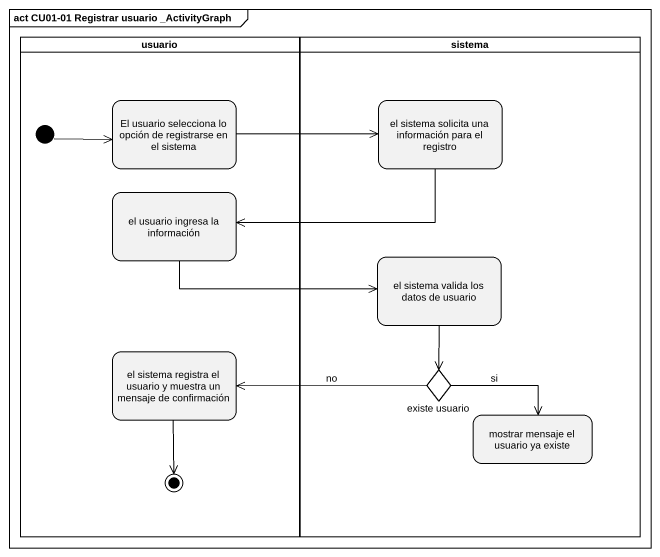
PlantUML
@startuml
mainframe act CU01-01 Registrar usuario _ActivityGraph
hide empty description
state usuario <<partition>> {
  state "El usuario selecciona lo opción de registrarse en el sistema" as El_usuario_selecciona_lo
  state "el usuario ingresa la información" as el_usuario_ingresa_la
  state "el sistema registra el usuario y muestra un mensaje de confirmación" as el_sistema_registra_el
  [*] -right-> El_usuario_selecciona_lo
  el_sistema_registra_el --> [*]
}
state sistema <<partition>> {
  state "el sistema solicita una información para el registro" as el_sistema_solicita_una
  state "el sistema valida los datos de usuario" as el_sistema_valida_los_datos
  state "existe usuario" as existe_usuario <<choice>>
  state "mostrar mensaje el usuario ya existe" as mostrar_mensaje_el_usuario
}
El_usuario_selecciona_lo -right-> el_sistema_solicita_una
el_sistema_solicita_una -left-> el_usuario_ingresa_la
el_usuario_ingresa_la -right-> el_sistema_valida_los_datos
el_sistema_valida_los_datos --> existe_usuario
existe_usuario -left-> el_sistema_registra_el : no
existe_usuario -right-> mostrar_mensaje_el_usuario : si
@enduml
